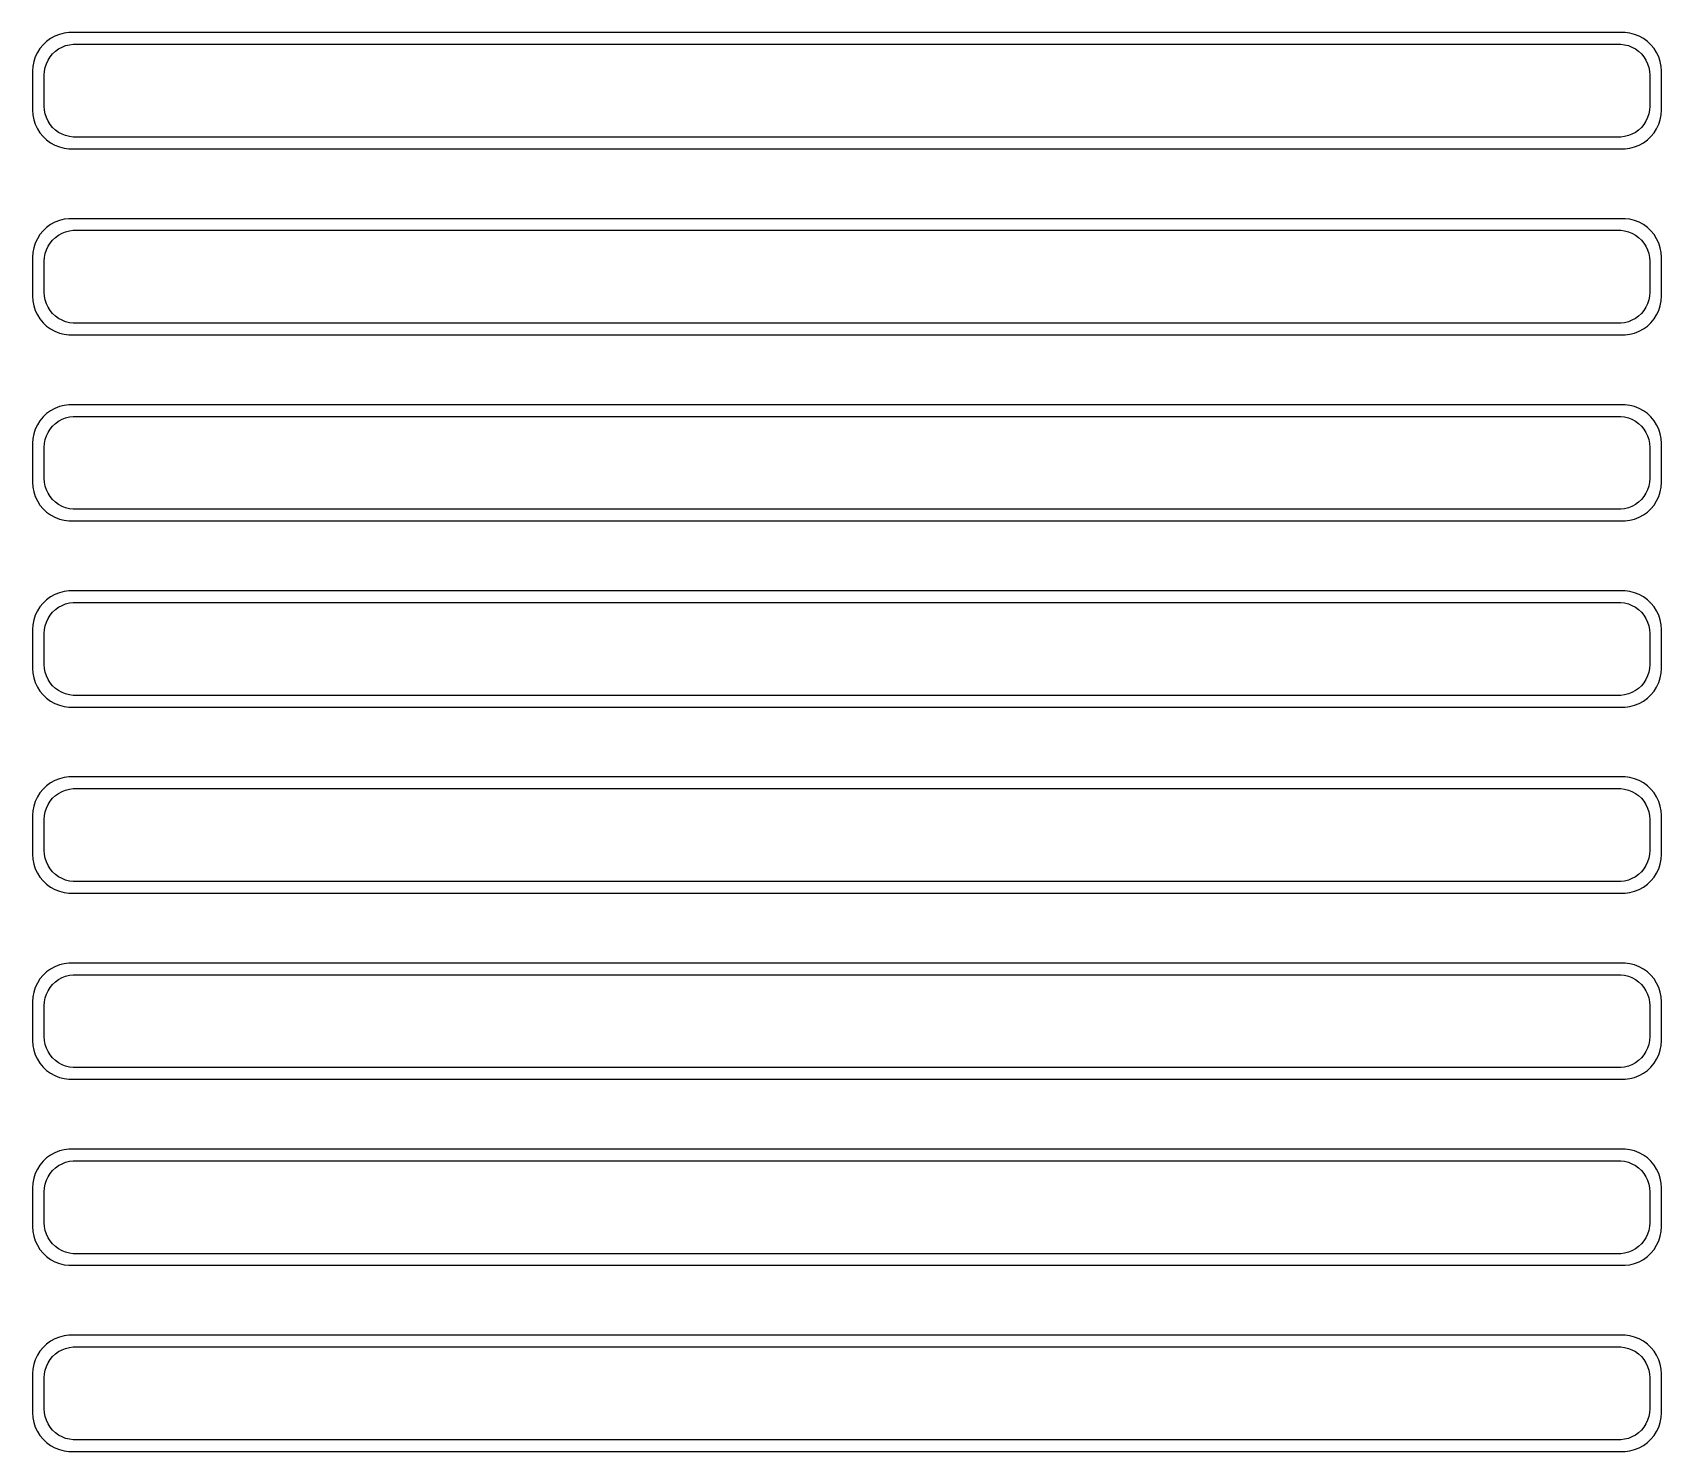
# Model space of a CAD drawing. Header units: metres. Extents: x -105 to 105, y 353 to 703.
# Drawn here: x -105 to 105, y 520.5 to 703.5 of the extents above; entities that cross this region are included whole.
import ezdxf

# ---------------------------------------------------------------- set-up
doc = ezdxf.new("R2010")
doc.units = ezdxf.units.M

msp = doc.modelspace()

# ---------------------------------------------------------------- linework, layer by layer
for p, q in [((-104.045, 701.439), (-104.382, 700.909)), ((-103.645, 701.923), (-104.045, 701.439)), ((-103.187, 702.353), (-103.645, 701.923)), ((-102.679, 702.722), (-103.187, 702.353)), ((-102.129, 703.024), (-102.679, 702.722)), ((-101.545, 703.255), (-102.129, 703.024)), ((-101.643, 701.377), (-101.203, 701.619)), ((-100.937, 703.411), (-101.545, 703.255)), ((-101.203, 701.619), (-100.736, 701.804)), ((-100.314, 703.49), (-100.937, 703.411)), ((-100.736, 701.804), (-100.25, 701.929)), ((100.314, 703.49), (-100.314, 703.49)), ((-100.25, 701.929), (-99.7512, 701.992)), ((-99.7512, 701.992), (99.7512, 701.992)), ((99.7512, 701.992), (100.25, 701.929)), ((100.25, 701.929), (100.736, 701.804)), ((100.937, 703.411), (100.314, 703.49)), ((100.736, 701.804), (101.203, 701.619)), ((101.545, 703.255), (100.937, 703.411)), ((101.203, 701.619), (101.643, 701.377)), ((102.129, 703.024), (101.545, 703.255)), ((102.679, 702.722), (102.129, 703.024)), ((103.187, 702.353), (102.679, 702.722)), ((103.645, 701.923), (103.187, 702.353)), ((104.045, 701.439), (103.645, 701.923)), ((104.382, 700.909), (104.045, 701.439)), ((-104.843, 699.743), (-104.961, 699.127)), ((-104.649, 700.341), (-104.843, 699.743)), ((-104.382, 700.909), (-104.649, 700.341)), ((-103.374, 698.995), (-103.219, 699.472)), ((-103.219, 699.472), (-103.005, 699.927)), ((-103.005, 699.927), (-102.736, 700.351)), ((-102.736, 700.351), (-102.416, 700.738)), ((-102.416, 700.738), (-102.05, 701.082)), ((-102.05, 701.082), (-101.643, 701.377)), ((101.643, 701.377), (102.05, 701.082)), ((102.05, 701.082), (102.416, 700.738)), ((102.416, 700.738), (102.736, 700.351)), ((102.736, 700.351), (103.005, 699.927)), ((103.005, 699.927), (103.219, 699.472)), ((103.219, 699.472), (103.374, 698.995)), ((104.649, 700.341), (104.382, 700.909)), ((104.843, 699.743), (104.649, 700.341)), ((104.961, 699.127), (104.843, 699.743)), ((-104.961, 699.127), (-105, 698.5)), ((-105, 698.5), (-105, 693.5)), ((-103.5, 698), (-103.468, 698.501)), ((-103.5, 694), (-103.5, 698)), ((-103.468, 698.501), (-103.374, 698.995)), ((103.374, 698.995), (103.468, 698.501)), ((103.468, 698.501), (103.5, 698)), ((103.5, 698), (103.5, 694)), ((105, 698.5), (104.961, 699.127)), ((105, 693.5), (105, 698.5)), ((-105, 693.5), (-104.961, 692.873)), ((-103.468, 693.499), (-103.5, 694)), ((-103.374, 693.005), (-103.468, 693.499)), ((-103.219, 692.528), (-103.374, 693.005)), ((103.374, 693.005), (103.219, 692.528)), ((103.468, 693.499), (103.374, 693.005)), ((103.5, 694), (103.468, 693.499)), ((104.961, 692.873), (105, 693.5)), ((-104.961, 692.873), (-104.843, 692.257)), ((-104.843, 692.257), (-104.649, 691.659)), ((-104.649, 691.659), (-104.382, 691.091)), ((-104.382, 691.091), (-104.045, 690.561)), ((-103.005, 692.073), (-103.219, 692.528)), ((-102.736, 691.649), (-103.005, 692.073)), ((-102.416, 691.262), (-102.736, 691.649)), ((-102.05, 690.918), (-102.416, 691.262)), ((-101.643, 690.623), (-102.05, 690.918)), ((102.05, 690.918), (101.643, 690.623)), ((102.416, 691.262), (102.05, 690.918)), ((102.736, 691.649), (102.416, 691.262)), ((103.005, 692.073), (102.736, 691.649)), ((103.219, 692.528), (103.005, 692.073)), ((104.045, 690.561), (104.382, 691.091)), ((104.382, 691.091), (104.649, 691.659)), ((104.649, 691.659), (104.843, 692.257)), ((104.843, 692.257), (104.961, 692.873)), ((-104.045, 690.561), (-103.645, 690.077)), ((-103.645, 690.077), (-103.187, 689.647)), ((-103.187, 689.647), (-102.679, 689.278)), ((-102.679, 689.278), (-102.129, 688.976)), ((-102.129, 688.976), (-101.545, 688.745)), ((-101.203, 690.381), (-101.643, 690.623)), ((-100.736, 690.196), (-101.203, 690.381)), ((-100.25, 690.071), (-100.736, 690.196)), ((-99.7512, 690.008), (-100.25, 690.071)), ((99.7512, 690.008), (-99.7512, 690.008)), ((100.25, 690.071), (99.7512, 690.008)), ((100.736, 690.196), (100.25, 690.071)), ((101.203, 690.381), (100.736, 690.196)), ((101.643, 690.623), (101.203, 690.381)), ((101.545, 688.745), (102.129, 688.976)), ((102.129, 688.976), (102.679, 689.278)), ((102.679, 689.278), (103.187, 689.647)), ((103.187, 689.647), (103.645, 690.077)), ((103.645, 690.077), (104.045, 690.561)), ((-101.545, 688.745), (-100.937, 688.589)), ((-100.937, 688.589), (-100.314, 688.51)), ((-100.314, 688.51), (100.314, 688.51)), ((100.314, 688.51), (100.937, 688.589)), ((100.937, 688.589), (101.545, 688.745)), ((-103.187, 678.353), (-103.645, 677.923)), ((-102.679, 678.722), (-103.187, 678.353)), ((-102.129, 679.024), (-102.679, 678.722)), ((-101.545, 679.255), (-102.129, 679.024)), ((-100.937, 679.411), (-101.545, 679.255)), ((-100.314, 679.49), (-100.937, 679.411)), ((100.314, 679.49), (-100.314, 679.49)), ((100.937, 679.411), (100.314, 679.49)), ((101.545, 679.255), (100.937, 679.411)), ((102.129, 679.024), (101.545, 679.255)), ((102.679, 678.722), (102.129, 679.024)), ((103.187, 678.353), (102.679, 678.722)), ((103.645, 677.923), (103.187, 678.353)), ((-104.649, 676.341), (-104.843, 675.743)), ((-104.382, 676.909), (-104.649, 676.341)), ((-104.045, 677.439), (-104.382, 676.909)), ((-103.645, 677.923), (-104.045, 677.439)), ((-103.005, 675.927), (-102.736, 676.351)), ((-102.736, 676.351), (-102.416, 676.738)), ((-102.416, 676.738), (-102.05, 677.082)), ((-102.05, 677.082), (-101.643, 677.377)), ((-101.643, 677.377), (-101.203, 677.619)), ((-101.203, 677.619), (-100.736, 677.804)), ((-100.736, 677.804), (-100.25, 677.929)), ((-100.25, 677.929), (-99.7512, 677.992)), ((-99.7512, 677.992), (99.7512, 677.992)), ((99.7512, 677.992), (100.25, 677.929)), ((100.25, 677.929), (100.736, 677.804)), ((100.736, 677.804), (101.203, 677.619)), ((101.203, 677.619), (101.643, 677.377)), ((101.643, 677.377), (102.05, 677.082)), ((102.05, 677.082), (102.416, 676.738)), ((102.416, 676.738), (102.736, 676.351)), ((102.736, 676.351), (103.005, 675.927)), ((104.045, 677.439), (103.645, 677.923)), ((104.382, 676.909), (104.045, 677.439)), ((104.649, 676.341), (104.382, 676.909)), ((104.843, 675.743), (104.649, 676.341)), ((-104.961, 675.127), (-105, 674.5)), ((-105, 674.5), (-105, 669.5)), ((-104.843, 675.743), (-104.961, 675.127)), ((-103.5, 674), (-103.468, 674.501)), ((-103.468, 674.501), (-103.374, 674.995)), ((-103.374, 674.995), (-103.219, 675.472)), ((-103.219, 675.472), (-103.005, 675.927)), ((103.005, 675.927), (103.219, 675.472)), ((103.219, 675.472), (103.374, 674.995)), ((103.374, 674.995), (103.468, 674.501)), ((103.468, 674.501), (103.5, 674)), ((104.961, 675.127), (104.843, 675.743)), ((105, 674.5), (104.961, 675.127)), ((105, 669.5), (105, 674.5)), ((-103.5, 670), (-103.5, 674)), ((103.5, 674), (103.5, 670)), ((-103.468, 669.499), (-103.5, 670)), ((103.5, 670), (103.468, 669.499)), ((-105, 669.5), (-104.961, 668.873)), ((-104.961, 668.873), (-104.843, 668.257)), ((-104.843, 668.257), (-104.649, 667.659)), ((-103.374, 669.005), (-103.468, 669.499)), ((-103.219, 668.528), (-103.374, 669.005)), ((-103.005, 668.073), (-103.219, 668.528)), ((-102.736, 667.649), (-103.005, 668.073)), ((103.005, 668.073), (102.736, 667.649)), ((103.219, 668.528), (103.005, 668.073)), ((103.374, 669.005), (103.219, 668.528)), ((103.468, 669.499), (103.374, 669.005)), ((104.649, 667.659), (104.843, 668.257)), ((104.843, 668.257), (104.961, 668.873)), ((104.961, 668.873), (105, 669.5)), ((-104.649, 667.659), (-104.382, 667.091)), ((-104.382, 667.091), (-104.045, 666.561)), ((-104.045, 666.561), (-103.645, 666.077)), ((-103.645, 666.077), (-103.187, 665.647)), ((-102.416, 667.262), (-102.736, 667.649)), ((-102.05, 666.918), (-102.416, 667.262)), ((-101.643, 666.623), (-102.05, 666.918)), ((-101.203, 666.381), (-101.643, 666.623)), ((-100.736, 666.196), (-101.203, 666.381)), ((-100.25, 666.071), (-100.736, 666.196)), ((-99.7512, 666.008), (-100.25, 666.071)), ((99.7512, 666.008), (-99.7512, 666.008)), ((100.25, 666.071), (99.7512, 666.008)), ((100.736, 666.196), (100.25, 666.071)), ((101.203, 666.381), (100.736, 666.196)), ((101.643, 666.623), (101.203, 666.381)), ((102.05, 666.918), (101.643, 666.623)), ((102.416, 667.262), (102.05, 666.918)), ((102.736, 667.649), (102.416, 667.262)), ((103.187, 665.647), (103.645, 666.077)), ((103.645, 666.077), (104.045, 666.561)), ((104.045, 666.561), (104.382, 667.091)), ((104.382, 667.091), (104.649, 667.659)), ((-103.187, 665.647), (-102.679, 665.278)), ((-102.679, 665.278), (-102.129, 664.976)), ((-102.129, 664.976), (-101.545, 664.745)), ((-101.545, 664.745), (-100.937, 664.589)), ((-100.937, 664.589), (-100.314, 664.51)), ((-100.314, 664.51), (100.314, 664.51)), ((100.314, 664.51), (100.937, 664.589)), ((100.937, 664.589), (101.545, 664.745)), ((101.545, 664.745), (102.129, 664.976)), ((102.129, 664.976), (102.679, 665.278)), ((102.679, 665.278), (103.187, 665.647)), ((-101.545, 655.255), (-102.129, 655.024)), ((-100.937, 655.411), (-101.545, 655.255)), ((-100.314, 655.49), (-100.937, 655.411)), ((100.314, 655.49), (-100.314, 655.49)), ((100.937, 655.411), (100.314, 655.49)), ((101.545, 655.255), (100.937, 655.411)), ((102.129, 655.024), (101.545, 655.255)), ((-104.045, 653.439), (-104.382, 652.909)), ((-103.645, 653.923), (-104.045, 653.439)), ((-103.187, 654.353), (-103.645, 653.923)), ((-102.679, 654.722), (-103.187, 654.353)), ((-102.129, 655.024), (-102.679, 654.722)), ((-102.05, 653.082), (-101.643, 653.377)), ((-101.643, 653.377), (-101.203, 653.619)), ((-101.203, 653.619), (-100.736, 653.804)), ((-100.736, 653.804), (-100.25, 653.929)), ((-100.25, 653.929), (-99.7512, 653.992)), ((-99.7512, 653.992), (99.7512, 653.992)), ((99.7512, 653.992), (100.25, 653.929)), ((100.25, 653.929), (100.736, 653.804)), ((100.736, 653.804), (101.203, 653.619)), ((101.203, 653.619), (101.643, 653.377)), ((101.643, 653.377), (102.05, 653.082)), ((102.679, 654.722), (102.129, 655.024)), ((103.187, 654.353), (102.679, 654.722)), ((103.645, 653.923), (103.187, 654.353)), ((104.045, 653.439), (103.645, 653.923)), ((104.382, 652.909), (104.045, 653.439)), ((-104.961, 651.127), (-105, 650.5)), ((-104.843, 651.743), (-104.961, 651.127)), ((-104.649, 652.341), (-104.843, 651.743)), ((-104.382, 652.909), (-104.649, 652.341)), ((-103.374, 650.995), (-103.219, 651.472)), ((-103.219, 651.472), (-103.005, 651.927)), ((-103.005, 651.927), (-102.736, 652.351)), ((-102.736, 652.351), (-102.416, 652.738)), ((-102.416, 652.738), (-102.05, 653.082)), ((102.05, 653.082), (102.416, 652.738)), ((102.416, 652.738), (102.736, 652.351)), ((102.736, 652.351), (103.005, 651.927)), ((103.005, 651.927), (103.219, 651.472)), ((103.219, 651.472), (103.374, 650.995)), ((104.649, 652.341), (104.382, 652.909)), ((104.843, 651.743), (104.649, 652.341)), ((104.961, 651.127), (104.843, 651.743)), ((105, 650.5), (104.961, 651.127)), ((-105, 650.5), (-105, 645.5)), ((-103.5, 650), (-103.468, 650.501)), ((-103.5, 646), (-103.5, 650)), ((-103.468, 650.501), (-103.374, 650.995)), ((103.374, 650.995), (103.468, 650.501)), ((103.468, 650.501), (103.5, 650)), ((103.5, 650), (103.5, 646)), ((105, 645.5), (105, 650.5)), ((-105, 645.5), (-104.961, 644.873)), ((-104.961, 644.873), (-104.843, 644.257)), ((-103.468, 645.499), (-103.5, 646)), ((-103.374, 645.005), (-103.468, 645.499)), ((-103.219, 644.528), (-103.374, 645.005)), ((103.374, 645.005), (103.219, 644.528)), ((103.468, 645.499), (103.374, 645.005)), ((103.5, 646), (103.468, 645.499)), ((104.843, 644.257), (104.961, 644.873)), ((104.961, 644.873), (105, 645.5)), ((-104.843, 644.257), (-104.649, 643.659)), ((-104.649, 643.659), (-104.382, 643.091)), ((-104.382, 643.091), (-104.045, 642.561)), ((-103.005, 644.073), (-103.219, 644.528)), ((-102.736, 643.649), (-103.005, 644.073)), ((-102.416, 643.262), (-102.736, 643.649)), ((-102.05, 642.918), (-102.416, 643.262)), ((-101.643, 642.623), (-102.05, 642.918)), ((-101.203, 642.381), (-101.643, 642.623)), ((101.643, 642.623), (101.203, 642.381)), ((102.05, 642.918), (101.643, 642.623)), ((102.416, 643.262), (102.05, 642.918)), ((102.736, 643.649), (102.416, 643.262)), ((103.005, 644.073), (102.736, 643.649)), ((103.219, 644.528), (103.005, 644.073)), ((104.045, 642.561), (104.382, 643.091)), ((104.382, 643.091), (104.649, 643.659)), ((104.649, 643.659), (104.843, 644.257)), ((-104.045, 642.561), (-103.645, 642.077)), ((-103.645, 642.077), (-103.187, 641.647)), ((-103.187, 641.647), (-102.679, 641.278)), ((-102.679, 641.278), (-102.129, 640.976)), ((-102.129, 640.976), (-101.545, 640.745)), ((-101.545, 640.745), (-100.937, 640.589)), ((-100.736, 642.196), (-101.203, 642.381)), ((-100.937, 640.589), (-100.314, 640.51)), ((-100.25, 642.071), (-100.736, 642.196)), ((-100.314, 640.51), (100.314, 640.51)), ((-99.7512, 642.008), (-100.25, 642.071)), ((99.7512, 642.008), (-99.7512, 642.008)), ((100.25, 642.071), (99.7512, 642.008)), ((100.736, 642.196), (100.25, 642.071)), ((100.314, 640.51), (100.937, 640.589)), ((101.203, 642.381), (100.736, 642.196)), ((100.937, 640.589), (101.545, 640.745)), ((101.545, 640.745), (102.129, 640.976)), ((102.129, 640.976), (102.679, 641.278)), ((102.679, 641.278), (103.187, 641.647)), ((103.187, 641.647), (103.645, 642.077)), ((103.645, 642.077), (104.045, 642.561)), ((-103.187, 630.353), (-103.645, 629.923)), ((-102.679, 630.722), (-103.187, 630.353)), ((-102.129, 631.024), (-102.679, 630.722)), ((-101.545, 631.255), (-102.129, 631.024)), ((-100.937, 631.411), (-101.545, 631.255)), ((-100.314, 631.49), (-100.937, 631.411)), ((100.314, 631.49), (-100.314, 631.49)), ((100.937, 631.411), (100.314, 631.49)), ((101.545, 631.255), (100.937, 631.411)), ((102.129, 631.024), (101.545, 631.255)), ((102.679, 630.722), (102.129, 631.024)), ((103.187, 630.353), (102.679, 630.722)), ((103.645, 629.923), (103.187, 630.353)), ((-104.649, 628.341), (-104.843, 627.743)), ((-104.382, 628.909), (-104.649, 628.341)), ((-104.045, 629.439), (-104.382, 628.909)), ((-103.645, 629.923), (-104.045, 629.439)), ((-103.219, 627.472), (-103.005, 627.927)), ((-103.005, 627.927), (-102.736, 628.351)), ((-102.736, 628.351), (-102.416, 628.738)), ((-102.416, 628.738), (-102.05, 629.082)), ((-102.05, 629.082), (-101.643, 629.377)), ((-101.643, 629.377), (-101.203, 629.619)), ((-101.203, 629.619), (-100.736, 629.804)), ((-100.736, 629.804), (-100.25, 629.929)), ((-100.25, 629.929), (-99.7512, 629.992)), ((-99.7512, 629.992), (99.7512, 629.992)), ((99.7512, 629.992), (100.25, 629.929)), ((100.25, 629.929), (100.736, 629.804)), ((100.736, 629.804), (101.203, 629.619)), ((101.203, 629.619), (101.643, 629.377)), ((101.643, 629.377), (102.05, 629.082)), ((102.05, 629.082), (102.416, 628.738)), ((102.416, 628.738), (102.736, 628.351)), ((102.736, 628.351), (103.005, 627.927)), ((103.005, 627.927), (103.219, 627.472)), ((104.045, 629.439), (103.645, 629.923)), ((104.382, 628.909), (104.045, 629.439)), ((104.649, 628.341), (104.382, 628.909)), ((104.843, 627.743), (104.649, 628.341)), ((-104.961, 627.127), (-105, 626.5)), ((-105, 626.5), (-105, 621.5)), ((-104.843, 627.743), (-104.961, 627.127)), ((-103.5, 626), (-103.468, 626.501)), ((-103.5, 622), (-103.5, 626)), ((-103.468, 626.501), (-103.374, 626.995)), ((-103.374, 626.995), (-103.219, 627.472)), ((103.219, 627.472), (103.374, 626.995)), ((103.374, 626.995), (103.468, 626.501)), ((103.468, 626.501), (103.5, 626)), ((103.5, 626), (103.5, 622)), ((104.961, 627.127), (104.843, 627.743)), ((105, 626.5), (104.961, 627.127)), ((105, 621.5), (105, 626.5)), ((-103.468, 621.499), (-103.5, 622)), ((103.5, 622), (103.468, 621.499)), ((-105, 621.5), (-104.961, 620.873)), ((-104.961, 620.873), (-104.843, 620.257)), ((-104.843, 620.257), (-104.649, 619.659)), ((-104.649, 619.659), (-104.382, 619.091)), ((-103.374, 621.005), (-103.468, 621.499)), ((-103.219, 620.528), (-103.374, 621.005)), ((-103.005, 620.073), (-103.219, 620.528)), ((-102.736, 619.649), (-103.005, 620.073)), ((-102.416, 619.262), (-102.736, 619.649)), ((102.736, 619.649), (102.416, 619.262)), ((103.005, 620.073), (102.736, 619.649)), ((103.219, 620.528), (103.005, 620.073)), ((103.374, 621.005), (103.219, 620.528)), ((103.468, 621.499), (103.374, 621.005)), ((104.382, 619.091), (104.649, 619.659)), ((104.649, 619.659), (104.843, 620.257)), ((104.843, 620.257), (104.961, 620.873)), ((104.961, 620.873), (105, 621.5)), ((-104.382, 619.091), (-104.045, 618.561)), ((-104.045, 618.561), (-103.645, 618.077)), ((-103.645, 618.077), (-103.187, 617.647)), ((-103.187, 617.647), (-102.679, 617.278)), ((-102.05, 618.918), (-102.416, 619.262)), ((-101.643, 618.623), (-102.05, 618.918)), ((-101.203, 618.381), (-101.643, 618.623)), ((-100.736, 618.196), (-101.203, 618.381)), ((-100.25, 618.071), (-100.736, 618.196)), ((-99.7512, 618.008), (-100.25, 618.071)), ((99.7512, 618.008), (-99.7512, 618.008)), ((100.25, 618.071), (99.7512, 618.008)), ((100.736, 618.196), (100.25, 618.071)), ((101.203, 618.381), (100.736, 618.196)), ((101.643, 618.623), (101.203, 618.381)), ((102.05, 618.918), (101.643, 618.623)), ((102.416, 619.262), (102.05, 618.918)), ((102.679, 617.278), (103.187, 617.647)), ((103.187, 617.647), (103.645, 618.077)), ((103.645, 618.077), (104.045, 618.561)), ((104.045, 618.561), (104.382, 619.091)), ((-102.679, 617.278), (-102.129, 616.976)), ((-102.129, 616.976), (-101.545, 616.745)), ((-101.545, 616.745), (-100.937, 616.589)), ((-100.937, 616.589), (-100.314, 616.51)), ((-100.314, 616.51), (100.314, 616.51)), ((100.314, 616.51), (100.937, 616.589)), ((100.937, 616.589), (101.545, 616.745)), ((101.545, 616.745), (102.129, 616.976)), ((102.129, 616.976), (102.679, 617.278)), ((-102.129, 607.024), (-102.679, 606.722)), ((-101.545, 607.255), (-102.129, 607.024)), ((-100.937, 607.411), (-101.545, 607.255)), ((-100.314, 607.49), (-100.937, 607.411)), ((100.314, 607.49), (-100.314, 607.49)), ((100.937, 607.411), (100.314, 607.49)), ((101.545, 607.255), (100.937, 607.411)), ((102.129, 607.024), (101.545, 607.255)), ((102.679, 606.722), (102.129, 607.024)), ((-104.382, 604.909), (-104.649, 604.341)), ((-104.045, 605.439), (-104.382, 604.909)), ((-103.645, 605.923), (-104.045, 605.439)), ((-103.187, 606.353), (-103.645, 605.923)), ((-102.679, 606.722), (-103.187, 606.353)), ((-102.416, 604.738), (-102.05, 605.082)), ((-102.05, 605.082), (-101.643, 605.377)), ((-101.643, 605.377), (-101.203, 605.619)), ((-101.203, 605.619), (-100.736, 605.804)), ((-100.736, 605.804), (-100.25, 605.929)), ((-100.25, 605.929), (-99.7512, 605.992)), ((-99.7512, 605.992), (99.7512, 605.992)), ((99.7512, 605.992), (100.25, 605.929)), ((100.25, 605.929), (100.736, 605.804)), ((100.736, 605.804), (101.203, 605.619)), ((101.203, 605.619), (101.643, 605.377)), ((101.643, 605.377), (102.05, 605.082)), ((102.05, 605.082), (102.416, 604.738)), ((103.187, 606.353), (102.679, 606.722)), ((103.645, 605.923), (103.187, 606.353)), ((104.045, 605.439), (103.645, 605.923)), ((104.382, 604.909), (104.045, 605.439)), ((104.649, 604.341), (104.382, 604.909)), ((-104.961, 603.127), (-105, 602.5)), ((-104.843, 603.743), (-104.961, 603.127)), ((-104.649, 604.341), (-104.843, 603.743)), ((-103.468, 602.501), (-103.374, 602.995)), ((-103.374, 602.995), (-103.219, 603.472)), ((-103.219, 603.472), (-103.005, 603.927)), ((-103.005, 603.927), (-102.736, 604.351)), ((-102.736, 604.351), (-102.416, 604.738)), ((102.416, 604.738), (102.736, 604.351)), ((102.736, 604.351), (103.005, 603.927)), ((103.005, 603.927), (103.219, 603.472)), ((103.219, 603.472), (103.374, 602.995)), ((103.374, 602.995), (103.468, 602.501)), ((104.843, 603.743), (104.649, 604.341)), ((104.961, 603.127), (104.843, 603.743)), ((105, 602.5), (104.961, 603.127)), ((-105, 602.5), (-105, 597.5)), ((-103.5, 602), (-103.468, 602.501)), ((-103.5, 598), (-103.5, 602)), ((103.468, 602.501), (103.5, 602)), ((103.5, 602), (103.5, 598)), ((105, 597.5), (105, 602.5)), ((-105, 597.5), (-104.961, 596.873)), ((-104.961, 596.873), (-104.843, 596.257)), ((-103.468, 597.499), (-103.5, 598)), ((-103.374, 597.005), (-103.468, 597.499)), ((-103.219, 596.528), (-103.374, 597.005)), ((-103.005, 596.073), (-103.219, 596.528)), ((103.219, 596.528), (103.005, 596.073)), ((103.374, 597.005), (103.219, 596.528)), ((103.468, 597.499), (103.374, 597.005)), ((103.5, 598), (103.468, 597.499)), ((104.843, 596.257), (104.961, 596.873)), ((104.961, 596.873), (105, 597.5)), ((-104.843, 596.257), (-104.649, 595.659)), ((-104.649, 595.659), (-104.382, 595.091)), ((-104.382, 595.091), (-104.045, 594.561)), ((-104.045, 594.561), (-103.645, 594.077)), ((-102.736, 595.649), (-103.005, 596.073)), ((-102.416, 595.262), (-102.736, 595.649)), ((-102.05, 594.918), (-102.416, 595.262)), ((-101.643, 594.623), (-102.05, 594.918)), ((-101.203, 594.381), (-101.643, 594.623)), ((-100.736, 594.196), (-101.203, 594.381)), ((101.203, 594.381), (100.736, 594.196)), ((101.643, 594.623), (101.203, 594.381)), ((102.05, 594.918), (101.643, 594.623)), ((102.416, 595.262), (102.05, 594.918)), ((102.736, 595.649), (102.416, 595.262)), ((103.005, 596.073), (102.736, 595.649)), ((103.645, 594.077), (104.045, 594.561)), ((104.045, 594.561), (104.382, 595.091)), ((104.382, 595.091), (104.649, 595.659)), ((104.649, 595.659), (104.843, 596.257)), ((-103.645, 594.077), (-103.187, 593.647)), ((-103.187, 593.647), (-102.679, 593.278)), ((-102.679, 593.278), (-102.129, 592.976)), ((-102.129, 592.976), (-101.545, 592.745)), ((-101.545, 592.745), (-100.937, 592.589)), ((-100.937, 592.589), (-100.314, 592.51)), ((-100.25, 594.071), (-100.736, 594.196)), ((-100.314, 592.51), (100.314, 592.51)), ((-99.7512, 594.008), (-100.25, 594.071)), ((99.7512, 594.008), (-99.7512, 594.008)), ((100.25, 594.071), (99.7512, 594.008)), ((100.736, 594.196), (100.25, 594.071)), ((100.314, 592.51), (100.937, 592.589)), ((100.937, 592.589), (101.545, 592.745)), ((101.545, 592.745), (102.129, 592.976)), ((102.129, 592.976), (102.679, 593.278)), ((102.679, 593.278), (103.187, 593.647)), ((103.187, 593.647), (103.645, 594.077)), ((-103.645, 581.923), (-104.045, 581.439)), ((-103.187, 582.353), (-103.645, 581.923)), ((-102.679, 582.722), (-103.187, 582.353)), ((-102.129, 583.024), (-102.679, 582.722)), ((-101.545, 583.255), (-102.129, 583.024)), ((-100.937, 583.411), (-101.545, 583.255)), ((-101.203, 581.619), (-100.736, 581.804)), ((-100.314, 583.49), (-100.937, 583.411)), ((-100.736, 581.804), (-100.25, 581.929)), ((100.314, 583.49), (-100.314, 583.49)), ((-100.25, 581.929), (-99.7512, 581.992)), ((-99.7512, 581.992), (99.7512, 581.992)), ((99.7512, 581.992), (100.25, 581.929)), ((100.25, 581.929), (100.736, 581.804)), ((100.937, 583.411), (100.314, 583.49)), ((100.736, 581.804), (101.203, 581.619)), ((101.545, 583.255), (100.937, 583.411)), ((102.129, 583.024), (101.545, 583.255)), ((102.679, 582.722), (102.129, 583.024)), ((103.187, 582.353), (102.679, 582.722)), ((103.645, 581.923), (103.187, 582.353)), ((104.045, 581.439), (103.645, 581.923)), ((-104.843, 579.743), (-104.961, 579.127)), ((-104.649, 580.341), (-104.843, 579.743)), ((-104.382, 580.909), (-104.649, 580.341)), ((-104.045, 581.439), (-104.382, 580.909)), ((-103.219, 579.472), (-103.005, 579.927)), ((-103.005, 579.927), (-102.736, 580.351)), ((-102.736, 580.351), (-102.416, 580.738)), ((-102.416, 580.738), (-102.05, 581.082)), ((-102.05, 581.082), (-101.643, 581.377)), ((-101.643, 581.377), (-101.203, 581.619)), ((101.203, 581.619), (101.643, 581.377)), ((101.643, 581.377), (102.05, 581.082)), ((102.05, 581.082), (102.416, 580.738)), ((102.416, 580.738), (102.736, 580.351)), ((102.736, 580.351), (103.005, 579.927)), ((103.005, 579.927), (103.219, 579.472)), ((104.382, 580.909), (104.045, 581.439)), ((104.649, 580.341), (104.382, 580.909)), ((104.843, 579.743), (104.649, 580.341)), ((104.961, 579.127), (104.843, 579.743)), ((-104.961, 579.127), (-105, 578.5)), ((-105, 578.5), (-105, 573.5)), ((-103.5, 578), (-103.468, 578.501)), ((-103.5, 574), (-103.5, 578)), ((-103.468, 578.501), (-103.374, 578.995)), ((-103.374, 578.995), (-103.219, 579.472)), ((103.219, 579.472), (103.374, 578.995)), ((103.374, 578.995), (103.468, 578.501)), ((103.468, 578.501), (103.5, 578)), ((103.5, 578), (103.5, 574)), ((105, 578.5), (104.961, 579.127)), ((105, 573.5), (105, 578.5)), ((-105, 573.5), (-104.961, 572.873)), ((-103.468, 573.499), (-103.5, 574)), ((-103.374, 573.005), (-103.468, 573.499)), ((103.468, 573.499), (103.374, 573.005)), ((103.5, 574), (103.468, 573.499)), ((104.961, 572.873), (105, 573.5)), ((-104.961, 572.873), (-104.843, 572.257)), ((-104.843, 572.257), (-104.649, 571.659)), ((-104.649, 571.659), (-104.382, 571.091)), ((-103.219, 572.528), (-103.374, 573.005)), ((-103.005, 572.073), (-103.219, 572.528)), ((-102.736, 571.649), (-103.005, 572.073)), ((-102.416, 571.262), (-102.736, 571.649)), ((-102.05, 570.918), (-102.416, 571.262)), ((102.416, 571.262), (102.05, 570.918)), ((102.736, 571.649), (102.416, 571.262)), ((103.005, 572.073), (102.736, 571.649)), ((103.219, 572.528), (103.005, 572.073)), ((103.374, 573.005), (103.219, 572.528)), ((104.382, 571.091), (104.649, 571.659)), ((104.649, 571.659), (104.843, 572.257)), ((104.843, 572.257), (104.961, 572.873)), ((-104.382, 571.091), (-104.045, 570.561)), ((-104.045, 570.561), (-103.645, 570.077)), ((-103.645, 570.077), (-103.187, 569.647)), ((-103.187, 569.647), (-102.679, 569.278)), ((-102.679, 569.278), (-102.129, 568.976)), ((-101.643, 570.623), (-102.05, 570.918)), ((-101.203, 570.381), (-101.643, 570.623)), ((-100.736, 570.196), (-101.203, 570.381)), ((-100.25, 570.071), (-100.736, 570.196)), ((-99.7512, 570.008), (-100.25, 570.071)), ((99.7512, 570.008), (-99.7512, 570.008)), ((100.25, 570.071), (99.7512, 570.008)), ((100.736, 570.196), (100.25, 570.071)), ((101.203, 570.381), (100.736, 570.196)), ((101.643, 570.623), (101.203, 570.381)), ((102.05, 570.918), (101.643, 570.623)), ((102.129, 568.976), (102.679, 569.278)), ((102.679, 569.278), (103.187, 569.647)), ((103.187, 569.647), (103.645, 570.077)), ((103.645, 570.077), (104.045, 570.561)), ((104.045, 570.561), (104.382, 571.091)), ((-102.129, 568.976), (-101.545, 568.745)), ((-101.545, 568.745), (-100.937, 568.589)), ((-100.937, 568.589), (-100.314, 568.51)), ((-100.314, 568.51), (100.314, 568.51)), ((100.314, 568.51), (100.937, 568.589)), ((100.937, 568.589), (101.545, 568.745)), ((101.545, 568.745), (102.129, 568.976)), ((-102.679, 558.722), (-103.187, 558.353)), ((-102.129, 559.024), (-102.679, 558.722)), ((-101.545, 559.255), (-102.129, 559.024)), ((-100.937, 559.411), (-101.545, 559.255)), ((-100.314, 559.49), (-100.937, 559.411)), ((100.314, 559.49), (-100.314, 559.49)), ((100.937, 559.411), (100.314, 559.49)), ((101.545, 559.255), (100.937, 559.411)), ((102.129, 559.024), (101.545, 559.255)), ((102.679, 558.722), (102.129, 559.024)), ((103.187, 558.353), (102.679, 558.722)), ((-104.382, 556.909), (-104.649, 556.341)), ((-104.045, 557.439), (-104.382, 556.909)), ((-103.645, 557.923), (-104.045, 557.439)), ((-103.187, 558.353), (-103.645, 557.923)), ((-102.736, 556.351), (-102.416, 556.738)), ((-102.416, 556.738), (-102.05, 557.082)), ((-102.05, 557.082), (-101.643, 557.377)), ((-101.643, 557.377), (-101.203, 557.619)), ((-101.203, 557.619), (-100.736, 557.804)), ((-100.736, 557.804), (-100.25, 557.929)), ((-100.25, 557.929), (-99.7512, 557.992)), ((-99.7512, 557.992), (99.7512, 557.992)), ((99.7512, 557.992), (100.25, 557.929)), ((100.25, 557.929), (100.736, 557.804)), ((100.736, 557.804), (101.203, 557.619)), ((101.203, 557.619), (101.643, 557.377)), ((101.643, 557.377), (102.05, 557.082)), ((102.05, 557.082), (102.416, 556.738)), ((102.416, 556.738), (102.736, 556.351)), ((103.645, 557.923), (103.187, 558.353)), ((104.045, 557.439), (103.645, 557.923)), ((104.382, 556.909), (104.045, 557.439)), ((104.649, 556.341), (104.382, 556.909)), ((-104.961, 555.127), (-105, 554.5)), ((-105, 554.5), (-105, 549.5)), ((-104.843, 555.743), (-104.961, 555.127)), ((-104.649, 556.341), (-104.843, 555.743)), ((-103.5, 554), (-103.468, 554.501)), ((-103.468, 554.501), (-103.374, 554.995)), ((-103.374, 554.995), (-103.219, 555.472)), ((-103.219, 555.472), (-103.005, 555.927)), ((-103.005, 555.927), (-102.736, 556.351)), ((102.736, 556.351), (103.005, 555.927)), ((103.005, 555.927), (103.219, 555.472)), ((103.219, 555.472), (103.374, 554.995)), ((103.374, 554.995), (103.468, 554.501)), ((103.468, 554.501), (103.5, 554)), ((104.843, 555.743), (104.649, 556.341)), ((104.961, 555.127), (104.843, 555.743)), ((105, 554.5), (104.961, 555.127)), ((105, 549.5), (105, 554.5)), ((-103.5, 550), (-103.5, 554)), ((103.5, 554), (103.5, 550)), ((-105, 549.5), (-104.961, 548.873)), ((-104.961, 548.873), (-104.843, 548.257)), ((-104.843, 548.257), (-104.649, 547.659)), ((-103.468, 549.499), (-103.5, 550)), ((-103.374, 549.005), (-103.468, 549.499)), ((-103.219, 548.528), (-103.374, 549.005)), ((-103.005, 548.073), (-103.219, 548.528)), ((103.219, 548.528), (103.005, 548.073)), ((103.374, 549.005), (103.219, 548.528)), ((103.468, 549.499), (103.374, 549.005)), ((103.5, 550), (103.468, 549.499)), ((104.649, 547.659), (104.843, 548.257)), ((104.843, 548.257), (104.961, 548.873)), ((104.961, 548.873), (105, 549.5)), ((-104.649, 547.659), (-104.382, 547.091)), ((-104.382, 547.091), (-104.045, 546.561)), ((-104.045, 546.561), (-103.645, 546.077)), ((-103.645, 546.077), (-103.187, 545.647)), ((-102.736, 547.649), (-103.005, 548.073)), ((-102.416, 547.262), (-102.736, 547.649)), ((-102.05, 546.918), (-102.416, 547.262)), ((-101.643, 546.623), (-102.05, 546.918)), ((-101.203, 546.381), (-101.643, 546.623)), ((-100.736, 546.196), (-101.203, 546.381)), ((-100.25, 546.071), (-100.736, 546.196)), ((-99.7512, 546.008), (-100.25, 546.071)), ((99.7512, 546.008), (-99.7512, 546.008)), ((100.25, 546.071), (99.7512, 546.008)), ((100.736, 546.196), (100.25, 546.071)), ((101.203, 546.381), (100.736, 546.196)), ((101.643, 546.623), (101.203, 546.381)), ((102.05, 546.918), (101.643, 546.623)), ((102.416, 547.262), (102.05, 546.918)), ((102.736, 547.649), (102.416, 547.262)), ((103.005, 548.073), (102.736, 547.649)), ((103.187, 545.647), (103.645, 546.077)), ((103.645, 546.077), (104.045, 546.561)), ((104.045, 546.561), (104.382, 547.091)), ((104.382, 547.091), (104.649, 547.659)), ((-103.187, 545.647), (-102.679, 545.278)), ((-102.679, 545.278), (-102.129, 544.976)), ((-102.129, 544.976), (-101.545, 544.745)), ((-101.545, 544.745), (-100.937, 544.589)), ((-100.937, 544.589), (-100.314, 544.51)), ((-100.314, 544.51), (100.314, 544.51)), ((100.314, 544.51), (100.937, 544.589)), ((100.937, 544.589), (101.545, 544.745)), ((101.545, 544.745), (102.129, 544.976)), ((102.129, 544.976), (102.679, 545.278)), ((102.679, 545.278), (103.187, 545.647)), ((-104.045, 533.439), (-104.382, 532.909)), ((-103.645, 533.923), (-104.045, 533.439)), ((-103.187, 534.353), (-103.645, 533.923)), ((-102.679, 534.722), (-103.187, 534.353)), ((-102.129, 535.024), (-102.679, 534.722)), ((-101.545, 535.255), (-102.129, 535.024)), ((-101.643, 533.377), (-101.203, 533.619)), ((-100.937, 535.411), (-101.545, 535.255)), ((-101.203, 533.619), (-100.736, 533.804)), ((-100.314, 535.49), (-100.937, 535.411)), ((-100.736, 533.804), (-100.25, 533.929)), ((100.314, 535.49), (-100.314, 535.49)), ((-100.25, 533.929), (-99.7512, 533.992)), ((-99.7512, 533.992), (99.7512, 533.992)), ((99.7512, 533.992), (100.25, 533.929)), ((100.25, 533.929), (100.736, 533.804)), ((100.937, 535.411), (100.314, 535.49)), ((100.736, 533.804), (101.203, 533.619)), ((101.545, 535.255), (100.937, 535.411)), ((101.203, 533.619), (101.643, 533.377)), ((102.129, 535.024), (101.545, 535.255)), ((102.679, 534.722), (102.129, 535.024)), ((103.187, 534.353), (102.679, 534.722)), ((103.645, 533.923), (103.187, 534.353)), ((104.045, 533.439), (103.645, 533.923)), ((104.382, 532.909), (104.045, 533.439)), ((-104.843, 531.743), (-104.961, 531.127)), ((-104.649, 532.341), (-104.843, 531.743)), ((-104.382, 532.909), (-104.649, 532.341)), ((-103.374, 530.995), (-103.219, 531.472)), ((-103.219, 531.472), (-103.005, 531.927)), ((-103.005, 531.927), (-102.736, 532.351)), ((-102.736, 532.351), (-102.416, 532.738)), ((-102.416, 532.738), (-102.05, 533.082)), ((-102.05, 533.082), (-101.643, 533.377)), ((101.643, 533.377), (102.05, 533.082)), ((102.05, 533.082), (102.416, 532.738)), ((102.416, 532.738), (102.736, 532.351)), ((102.736, 532.351), (103.005, 531.927)), ((103.005, 531.927), (103.219, 531.472)), ((103.219, 531.472), (103.374, 530.995)), ((104.649, 532.341), (104.382, 532.909)), ((104.843, 531.743), (104.649, 532.341)), ((104.961, 531.127), (104.843, 531.743)), ((-104.961, 531.127), (-105, 530.5)), ((-105, 530.5), (-105, 525.5)), ((-103.5, 530), (-103.468, 530.501)), ((-103.5, 526), (-103.5, 530)), ((-103.468, 530.501), (-103.374, 530.995)), ((103.374, 530.995), (103.468, 530.501)), ((103.468, 530.501), (103.5, 530)), ((103.5, 530), (103.5, 526)), ((105, 530.5), (104.961, 531.127)), ((105, 525.5), (105, 530.5)), ((-105, 525.5), (-104.961, 524.873)), ((-103.468, 525.499), (-103.5, 526)), ((-103.374, 525.005), (-103.468, 525.499)), ((-103.219, 524.528), (-103.374, 525.005)), ((103.374, 525.005), (103.219, 524.528)), ((103.468, 525.499), (103.374, 525.005)), ((103.5, 526), (103.468, 525.499)), ((104.961, 524.873), (105, 525.5)), ((-104.961, 524.873), (-104.843, 524.257)), ((-104.843, 524.257), (-104.649, 523.659)), ((-104.649, 523.659), (-104.382, 523.091)), ((-104.382, 523.091), (-104.045, 522.561)), ((-103.005, 524.073), (-103.219, 524.528)), ((-102.736, 523.649), (-103.005, 524.073)), ((-102.416, 523.262), (-102.736, 523.649)), ((-102.05, 522.918), (-102.416, 523.262)), ((-101.643, 522.623), (-102.05, 522.918)), ((102.05, 522.918), (101.643, 522.623)), ((102.416, 523.262), (102.05, 522.918)), ((102.736, 523.649), (102.416, 523.262)), ((103.005, 524.073), (102.736, 523.649)), ((103.219, 524.528), (103.005, 524.073)), ((104.045, 522.561), (104.382, 523.091)), ((104.382, 523.091), (104.649, 523.659)), ((104.649, 523.659), (104.843, 524.257)), ((104.843, 524.257), (104.961, 524.873)), ((-104.045, 522.561), (-103.645, 522.077)), ((-103.645, 522.077), (-103.187, 521.647)), ((-103.187, 521.647), (-102.679, 521.278)), ((-102.679, 521.278), (-102.129, 520.976)), ((-102.129, 520.976), (-101.545, 520.745)), ((-101.203, 522.381), (-101.643, 522.623)), ((-100.736, 522.196), (-101.203, 522.381)), ((-100.25, 522.071), (-100.736, 522.196)), ((-99.7512, 522.008), (-100.25, 522.071)), ((99.7512, 522.008), (-99.7512, 522.008)), ((100.25, 522.071), (99.7512, 522.008)), ((100.736, 522.196), (100.25, 522.071)), ((101.203, 522.381), (100.736, 522.196)), ((101.643, 522.623), (101.203, 522.381)), ((101.545, 520.745), (102.129, 520.976)), ((102.129, 520.976), (102.679, 521.278)), ((102.679, 521.278), (103.187, 521.647)), ((103.187, 521.647), (103.645, 522.077)), ((103.645, 522.077), (104.045, 522.561)), ((-101.545, 520.745), (-100.937, 520.589)), ((-100.937, 520.589), (-100.314, 520.51)), ((-100.314, 520.51), (100.314, 520.51)), ((100.314, 520.51), (100.937, 520.589)), ((100.937, 520.589), (101.545, 520.745))]:
    msp.add_line(p, q)

doc.saveas('drawing.dxf')
